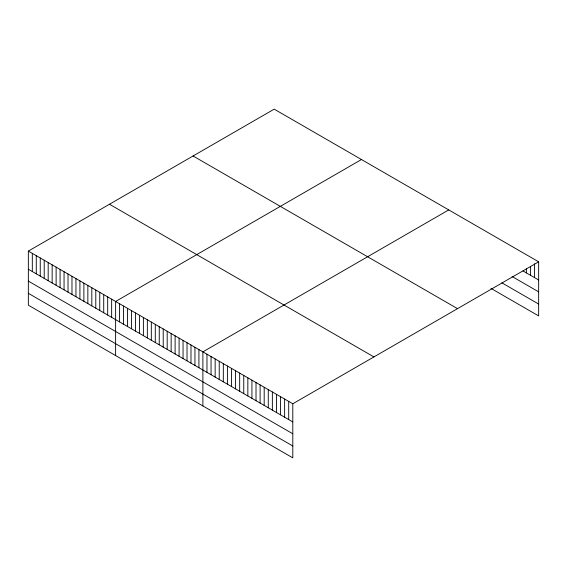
<?xml version="1.0" encoding="UTF-8"?>
<svg xmlns="http://www.w3.org/2000/svg" width="567" height="567" viewBox="0 0 567 567"><rect width="100%" height="100%" fill="white"/><g stroke="black" fill="none" stroke-linecap="round" stroke-linejoin="round"><path stroke-width="0.85" d="M28.35 251.089L292.799 403.761L292.799 457.853L28.35 305.181L28.35 251.089L274.201 109.147L538.65 261.819L538.65 315.911L490.972 288.383M361.47 159.525L115.618 301.467L115.618 355.559M448.738 209.91L202.887 351.852L202.887 405.944M292.799 403.761L538.65 261.819M522.987 270.941L538.65 279.985M512.086 276.505L538.65 291.842M501.866 282.82L538.65 304.054M193.071 155.982L457.519 308.661M109.481 204.248L373.929 356.927M28.35 269.247L292.799 421.926M28.35 281.104L292.799 433.783M28.35 293.323L292.799 445.995M534.561 263.79L534.561 277.624M530.478 266.618L530.478 275.264M526.389 268.581L526.389 272.904M288.709 401.401L288.709 419.566M284.627 399.048L284.627 417.206M280.537 396.687L280.537 414.846M276.448 394.327L276.448 412.485M272.366 391.967L272.366 410.125M268.276 389.607L268.276 407.765M264.187 387.247L264.187 405.405M260.104 384.887L260.104 403.045M256.015 382.527L256.015 400.685M251.932 380.166L251.932 398.332M247.843 377.806L247.843 395.972M243.753 375.446L243.753 393.611M239.671 373.086L239.671 391.251M235.581 370.733L235.581 388.891M231.492 368.373L231.492 386.531M227.41 366.013L227.41 384.171M223.32 363.653L223.32 381.811M219.231 361.292L219.231 379.451M215.148 358.932L215.148 377.09M211.059 356.572L211.059 374.73M206.969 354.212L206.969 372.37M198.918 349.563L198.918 367.721M194.949 347.273L194.949 365.432M190.987 344.984L190.987 363.142M187.018 342.695L187.018 360.853M183.049 340.406L183.049 358.564M179.087 338.109L179.087 356.274M175.118 335.82L175.118 353.985M171.149 333.531L171.149 351.689M167.187 331.241L167.187 349.4M163.218 328.952L163.218 347.11M159.249 326.663L159.249 344.821M155.287 324.374L155.287 342.532M151.318 322.084L151.318 340.243M147.349 319.788L147.349 337.953M143.387 317.499L143.387 335.664M139.418 315.209L139.418 333.368M135.449 312.92L135.449 331.078M131.487 310.631L131.487 328.789M127.518 308.342L127.518 326.5M123.549 306.052L123.549 324.211M119.587 303.763L119.587 321.921M111.649 299.178L111.649 317.343M107.687 296.888L107.687 315.046M103.718 294.599L103.718 312.757M99.749 292.31L99.749 310.468M95.788 290.02L95.788 308.179M91.819 287.731L91.819 305.889M87.85 285.435L87.85 303.6M83.881 283.146L83.881 301.311M79.919 280.856L79.919 299.022M75.95 278.567L75.95 296.725M71.981 276.278L71.981 294.436M68.019 273.989L68.019 292.147M64.05 271.699L64.05 289.857M60.081 269.41L60.081 287.568M56.119 267.114L56.119 285.279M52.15 264.824L52.15 282.99M48.181 262.535L48.181 280.7M44.219 260.246L44.219 278.404M40.25 257.957L40.25 276.115M36.281 255.667L36.281 273.826M32.319 253.378L32.319 271.536"/></g></svg>
